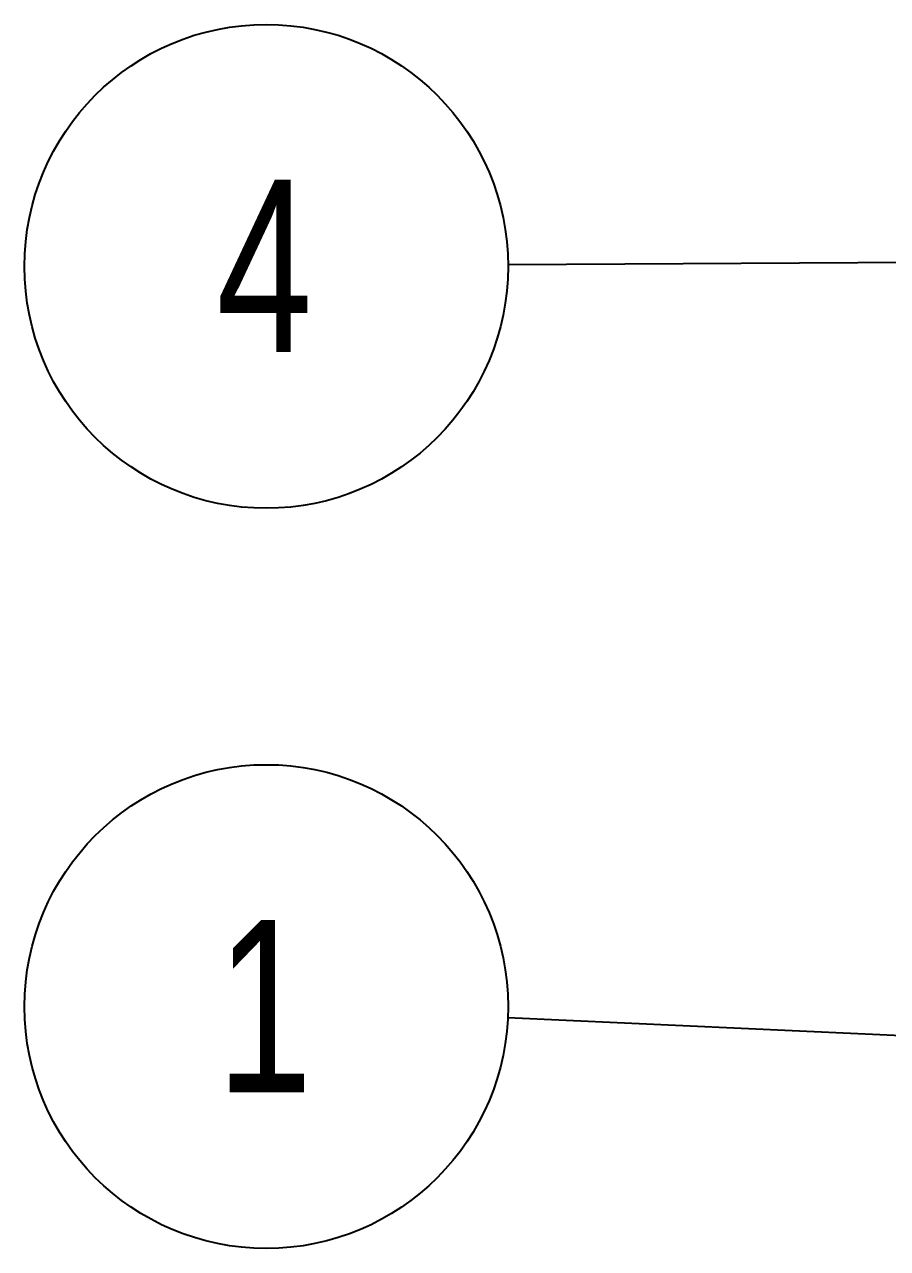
# Model space of a CAD drawing. Header units: millimetres. Extents: x -205 to 841, y 0 to 722.
# Drawn here: x 673.59 to 691.12, y 152.16 to 177.01 of the extents above; entities that cross this region are included whole.
import ezdxf

# ---------------------------------------------------------------- set-up
doc = ezdxf.new("R2010")
doc.units = ezdxf.units.MM
doc.layers.add('COTAS', color=1, linetype='Continuous')
doc.styles.add('SLDTEXTSTYLE0', font='TXT', dxfattribs={"width": 0.75})
doc.dimstyles.new('SLDDIMSTYLE1', dxfattribs={"dimtxt": 0.18, "dimasz": 1, "dimexe": 0, "dimexo": 0.0625, "dimgap": 0, "dimtad": 0, "dimtih": 1, "dimtoh": 1, "dimdec": 0, "dimrnd": 1e-09, "dimzin": 0, "dimdsep": 46, "dimtxsty": 'Standard', "dimblk1": 'DOT', "dimblk2": 'DOT', "dimsah": 1, "dimcen": 0.09, "dimadec": 0, "dimazin": 0, "dimtfac": 1, "dimtdec": 0, "dimtofl": 0, "dimtmove": 0, "dimatfit": 3, "dimldrblk": 'DOT', "dimfxl": 0, "dimfrac": 2, "dimtolj": 1, "dimtzin": 0, "dimarcsym": 0})

# ---------------------------------------------------------------- blocks, each defined once
blk = doc.blocks.new('SW_NOTE_4')
at = {"layer": 'COTAS', "color": 0}
blk.add_circle((-4.912, -0.03), 4.912, dxfattribs=at)
at = {"layer": 'COTAS', "color": 0, "insert": (-4.947, 1.729), "char_height": 3.5, "attachment_point": 2, "style": 'SLDTEXTSTYLE0'}
blk.add_mtext('4', dxfattribs=at)
blk = doc.blocks.new('_DOT')
at = {"color": 0, "linetype": 'ByBlock', "lineweight": -2}
blk.add_line((-0.5, 0), (-1, 0), dxfattribs=at)
at = {"color": 0, "linetype": 'ByBlock', "const_width": 0.5}
blk.add_lwpolyline([(-0.25, 0, 1), (0.25, 0, 1)], format="xyb", close=True, dxfattribs=at)
blk = doc.blocks.new('SW_NOTE_6')
at = {"layer": 'COTAS', "color": 0}
blk.add_circle((-4.906, 0.225), 4.912, dxfattribs=at)
at = {"layer": 'COTAS', "color": 0, "insert": (-4.942, 1.984), "char_height": 3.5, "attachment_point": 2, "style": 'SLDTEXTSTYLE0'}
blk.add_mtext('1', dxfattribs=at)

msp = doc.modelspace()

# ---------------------------------------------------------------- block references
at = {"layer": 'COTAS'}
for name, p in [('SW_NOTE_4', (683.4086, 172.1301)), ('SW_NOTE_6', (683.4036, 156.846))]:
    msp.add_blockref(name, p, dxfattribs=at)

# ---------------------------------------------------------------- leaders
for points in [[(717.5999, 172.341), (683.4086, 172.1301)], [(694.267, 156.3481), (683.4036, 156.846)]]:
    msp.add_leader(points, dimstyle='SLDDIMSTYLE1', dxfattribs=at)

doc.saveas('drawing.dxf')
